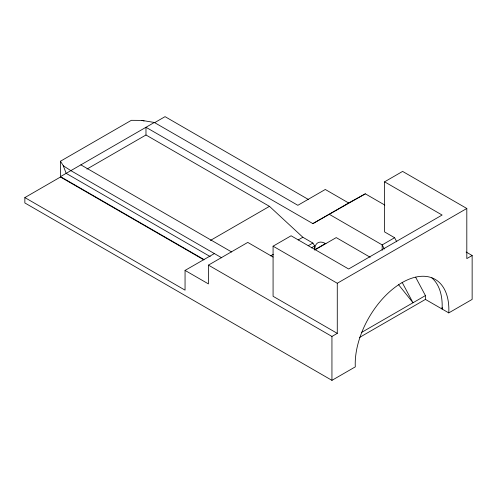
<?xml version="1.0" encoding="UTF-8"?>
<svg xmlns="http://www.w3.org/2000/svg" width="497" height="497" viewBox="0 0 497 497"><rect width="100%" height="100%" fill="white"/><g stroke="black" fill="none" stroke-linecap="round" stroke-linejoin="round"><path stroke-width="0.75" d="M384.815 205.075L365.332 193.824L348.639 202.975L325.28 189.475L297.852 205.304L154.325 122.467L141.962 120.404L131.338 120.317L60.472 161.221L60.472 177.019L24.856 197.582L24.85 202.95L331.94 380.348L355.305 366.861A66.207 38.226 -60 0 1 402.042 282.638A66.207 38.226 -60 0 1 448.779 312.893L472.144 299.399L472.15 255.508L466.105 252.016M86.919 169.086L145.975 134.991L145.981 127.288L312.874 223.619L365.332 193.824M221.718 257.806L214.375 253.569L185.064 270.405L185.052 290.149L24.856 197.582M273.089 257.055L247.767 242.412L208.436 265.125L208.436 283.911L185.064 270.405M325.467 243.561A15.239 8.797 60 0 0 314.688 249.78L314.688 245.928L312.874 243.045L302.853 237.255L269.473 206.354L145.975 134.991M382.174 250.308L382.181 244.909L394.593 237.709L396.774 241.79M359.517 337.451L425.42 299.411L425.42 295.585L415.629 277.196M442.106 307.506L442.106 309.047A66.207 38.226 -60 0 0 431.812 277.866M154.325 122.467L60.472 176.634L203.913 259.521M154.474 122.759L165.054 116.652L308.507 199.545M210.411 240.442L269.473 206.354M331.94 380.348L331.94 336.45L337.277 333.363L273.083 296.293L273.077 246.183L291.105 235.777L348.633 268.995L442.113 215.039L384.579 181.821L402.607 171.409L466.807 208.479L466.813 258.589L472.15 255.508M312.874 223.619L348.639 202.975M270.635 255.849L273.319 254.302M298.157 239.97L302.853 237.255M308.177 245.754L312.874 243.045M311.333 247.866L314.688 245.928M314.688 249.78L325.945 243.275M314.75 249.991L336.233 237.597L370.178 257.253M273.077 246.183L337.277 283.259L466.807 208.479M361.319 332.58L425.42 295.585M141.962 120.404L144.087 121.02M394.593 237.709L384.585 231.925L384.579 181.821M425.42 299.411L448.779 312.893M208.436 265.125L331.94 336.45M329.567 214.462L382.181 244.909L384.361 248.991M80.881 164.861L231.67 251.991M214.375 253.569L70.866 170.645L63.318 165.799L60.472 161.221M210.219 256.595L66.163 173.354L63.318 165.799M60.472 177.019L203.913 259.906M398.544 284.675L413.001 302.748L402.123 282.333M337.277 283.259L337.277 333.363"/></g></svg>
